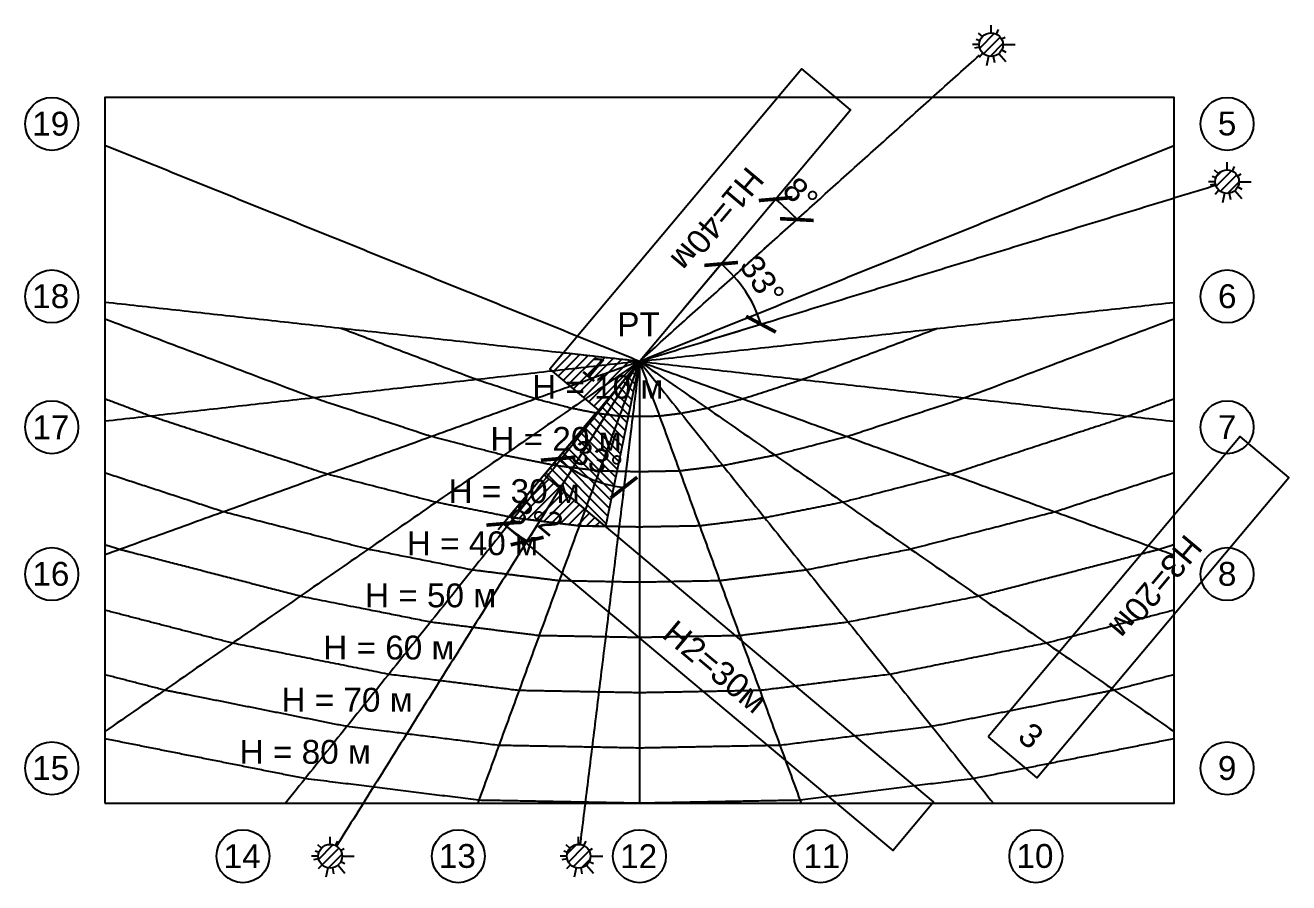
# Model space of a CAD drawing. Header units: metres. Extents: x -136 to 1605, y -2105 to 333.
# Drawn here: x -115.9 to 122.6, y -1348.4 to -1186.6 of the extents above; entities that cross this region are included whole.
import ezdxf

# ---------------------------------------------------------------- set-up
doc = ezdxf.new("R2010")
doc.units = ezdxf.units.M
doc.layers.add('118', color=7, linetype='Continuous', true_color=0x000000)
doc.styles.add('Meters Architectural', font='arial.ttf')
doc.dimstyles.new('Meters Architectural', dxfattribs={"dimscale": 1.5, "dimtxt": 3, "dimasz": 3, "dimexe": 1, "dimexo": 0.5, "dimgap": 1, "dimtad": 1, "dimtoh": 1, "dimdec": 0, "dimzin": 1, "dimdsep": 46, "dimtxsty": 'Meters Architectural', "dimblk": 'ARCHTICK', "dimcen": 3, "dimdle": 1.5, "dimadec": 0, "dimazin": 1, "dimtfac": 1, "dimtdec": 4, "dimtix": 1, "dimtofl": 0, "dimtmove": 1, "dimatfit": 3, "dimldrblk": 'OPEN90', "dimfxl": 1, "dimtolj": 1, "dimtzin": 1, "dimarcsym": 0})
pattern_1 = [(45, (-6e-16, 0), (-0.8838835, 0.8838835), [])]
pattern_2 = [(45, (3e-16, 0), (-0.8838835, 0.8838835), [])]

# ---------------------------------------------------------------- blocks, each defined once
blk = doc.blocks.new('_ArchTick')
at = {"color": 0, "linetype": 'ByBlock', "const_width": 0.15}
blk.add_lwpolyline([(-0.5, -0.5), (0.5, 0.5)], dxfattribs=at)
blk = doc.blocks.new('*D31')
at = {"layer": '118', "color": 0, "lineweight": -2}
for p, q in [((-8.2, -1259.77), (-16.39, -1269.53)), ((-1.55, -1262.65), (-3.11, -1275.31))]:
    blk.add_line(p, q, dxfattribs=at)
blk.add_arc((0, -1250), 24, 230, 263, dxfattribs=at)
at = {"layer": 'Defpoints', "color": 0}
for p in [(0, -1250), (0, -1250), (-7.71, -1259.19), (-1.46, -1261.91), (-11.64, -1270.99)]:
    blk.add_point(p, dxfattribs=at)
at = {"layer": '118', "color": 0, "lineweight": -2, "xscale": 4.5, "yscale": 4.5, "zscale": 4.5}
for p, rotation in [((-15.43, -1268.39), 139.9999999999996), ((-2.92, -1273.82), 352.9999999999692)]:
    blk.add_blockref('_ArchTick', p, dxfattribs=dict(at, rotation=rotation))
at = {"layer": '118', "color": 0, "insert": (-8.06, -1268.53), "char_height": 4.5, "attachment_point": 5, "rotation": 336.5, "style": 'Meters Architectural'}
blk.add_mtext('\\A1;33%%d', dxfattribs=at)
blk = doc.blocks.new('_Open90')
at = {"color": 0, "linetype": 'ByBlock', "lineweight": -2}
for p, q in [((0, 0), (-1, 0)), ((-0.5, 0.5), (0, 0)), ((0, 0), (-0.5, -0.5))]:
    blk.add_line(p, q, dxfattribs=at)
blk = doc.blocks.new('*D32')
at = {"layer": '118', "color": 0, "lineweight": -2}
for p, q in [((8.2, -1240.23), (16.39, -1230.47)), ((12.19, -1246.27), (24.39, -1242.54))]:
    blk.add_line(p, q, dxfattribs=at)
blk.add_arc((0, -1250), 24, 17, 50, dxfattribs=at)
at = {"layer": 'Defpoints', "color": 0}
for p in [(21.19, -1238.73), (7.71, -1240.81), (11.48, -1246.49), (0, -1250), (0, -1250)]:
    blk.add_point(p, dxfattribs=at)
at = {"layer": '118', "color": 0, "lineweight": -2, "xscale": 4.5, "yscale": 4.5, "zscale": 4.5}
for p, rotation in [((15.43, -1231.61), 140.0000000000006), ((22.95, -1242.98), 287.0000000000293)]:
    blk.add_blockref('_ArchTick', p, dxfattribs=dict(at, rotation=rotation))
at = {"layer": '118', "color": 0, "insert": (23.18, -1234.66), "char_height": 4.5, "attachment_point": 5, "rotation": 303.5, "style": 'Meters Architectural'}
blk.add_mtext('\\A1;33%%d', dxfattribs=at)
blk = doc.blocks.new('*D33')
at = {"layer": '118', "color": 0, "lineweight": -2}
for p, q in [((-13.34, -1265.9), (-26.68, -1281.79)), ((-11, -1267.6), (-21.99, -1285.19))]:
    blk.add_line(p, q, dxfattribs=at)
blk.add_arc((0, -1250), 40, 230, 238, dxfattribs=at)
at = {"layer": 'Defpoints', "color": 0}
for p in [(0, -1250), (0, -1250), (-12.86, -1265.32), (-10.6, -1266.96), (-24.26, -1281.8)]:
    blk.add_point(p, dxfattribs=at)
at = {"layer": '118', "color": 0, "lineweight": -2, "xscale": 4.5, "yscale": 4.5, "zscale": 4.5}
for p, rotation in [((-25.71, -1280.64), 140.0000000000003), ((-21.2, -1283.92), 327.9999999999929)]:
    blk.add_blockref('_ArchTick', p, dxfattribs=dict(at, rotation=rotation))
at = {"layer": '118', "color": 0, "insert": (-21.28, -1279.29), "char_height": 4.5, "attachment_point": 5, "rotation": 324, "style": 'Meters Architectural'}
blk.add_mtext('\\A1;8%%d', dxfattribs=at)
blk = doc.blocks.new('*D34')
at = {"layer": '118', "color": 0, "lineweight": -2}
for p, q in [((13.34, -1234.1), (26.68, -1218.21)), ((15.42, -1236.12), (30.84, -1222.23))]:
    blk.add_line(p, q, dxfattribs=at)
blk.add_arc((0, -1250), 40, 42, 50, dxfattribs=at)
at = {"layer": 'Defpoints', "color": 0}
for p in [(28.45, -1221.88), (12.86, -1234.68), (14.86, -1236.62), (0, -1250), (0, -1250)]:
    blk.add_point(p, dxfattribs=at)
at = {"layer": '118', "color": 0, "lineweight": -2, "xscale": 4.5, "yscale": 4.5, "zscale": 4.5}
for p, rotation in [((25.71, -1219.36), 140.0000000000002), ((29.73, -1223.23), 312.0000000000074)]:
    blk.add_blockref('_ArchTick', p, dxfattribs=dict(at, rotation=rotation))
at = {"layer": '118', "color": 0, "insert": (30.42, -1218.49), "char_height": 4.5, "attachment_point": 5, "rotation": 316, "style": 'Meters Architectural'}
blk.add_mtext('\\A1;8%%d', dxfattribs=at)

msp = doc.modelspace()

# ---------------------------------------------------------------- hatches: boundary and pattern name
at = {"layer": '118', "true_color": 0xff6b6b}
h = msp.add_hatch(dxfattribs=at)
h.set_pattern_fill('Hatch1', color=11, scale=10, angle=45, style=0, pattern_type=2)
h.set_pattern_definition([(45, (-5e-15, 0), (-0.8838835, 0.8838835), [])])
h.paths.add_polyline_path([(67.4, -1188.21), (67.36, -1188.19), (67.31, -1188.17), (67.26, -1188.15), (67.22, -1188.13), (67.17, -1188.11), (67.12, -1188.1), (67.07, -1188.08), (67.02, -1188.06), (66.97, -1188.05), (66.92, -1188.04), (66.86, -1188.03), (66.81, -1188.02), (66.76, -1188.01), (66.7, -1188), (66.65, -1187.99), (66.59, -1187.99), (66.54, -1187.98), (66.48, -1187.98), (66.43, -1187.98), (66.37, -1187.98), (66.31, -1187.98), (66.26, -1187.98), (66.2, -1187.99), (66.14, -1187.99), (66.09, -1188), (66.03, -1188.01), (65.97, -1188.02), (65.92, -1188.03), (65.86, -1188.04), (65.8, -1188.06), (65.75, -1188.07), (65.69, -1188.09), (65.64, -1188.11), (65.58, -1188.13), (65.53, -1188.15), (65.48, -1188.18), (65.43, -1188.2), (65.37, -1188.23), (65.32, -1188.25), (65.27, -1188.28), (65.22, -1188.31), (65.18, -1188.34), (65.13, -1188.37), (65.08, -1188.41), (65.04, -1188.44), (64.99, -1188.47), (64.95, -1188.51), (64.91, -1188.55), (64.87, -1188.58), (64.83, -1188.62), (64.79, -1188.66), (64.75, -1188.7), (64.72, -1188.74), (64.68, -1188.78), (64.65, -1188.82), (64.62, -1188.87), (64.58, -1188.91), (64.55, -1188.95), (64.53, -1188.99), (64.5, -1189.04), (64.47, -1189.08), (64.45, -1189.13), (64.42, -1189.17), (64.4, -1189.21), (64.38, -1189.26), (64.36, -1189.3), (64.34, -1189.35), (64.32, -1189.4), (64.3, -1189.45), (64.28, -1189.49), (64.27, -1189.54), (64.25, -1189.59), (64.24, -1189.64), (64.22, -1189.7), (64.21, -1189.75), (64.2, -1189.8), (64.19, -1189.86), (64.18, -1189.91), (64.18, -1189.96), (64.17, -1190.02), (64.17, -1190.08), (64.17, -1190.13), (64.16, -1190.19), (64.16, -1190.24), (64.17, -1190.3), (64.17, -1190.36), (64.17, -1190.41), (64.18, -1190.47), (64.19, -1190.53), (64.19, -1190.58), (64.21, -1190.64), (64.22, -1190.7), (64.23, -1190.75), (64.24, -1190.81), (64.26, -1190.87), (64.28, -1190.92), (64.3, -1190.98), (64.32, -1191.03), (64.34, -1191.08), (64.36, -1191.14), (64.39, -1191.19), (64.41, -1191.24), (64.44, -1191.29), (64.47, -1191.34), (64.5, -1191.39), (64.53, -1191.44), (64.56, -1191.48), (64.59, -1191.53), (64.63, -1191.58), (64.66, -1191.62), (64.7, -1191.66), (64.73, -1191.7), (64.77, -1191.75), (64.81, -1191.79), (64.85, -1191.82), (64.89, -1191.86), (64.93, -1191.9), (64.97, -1191.93), (65.01, -1191.97), (65.05, -1192), (65.1, -1192.03), (65.14, -1192.06), (65.18, -1192.09), (65.22, -1192.12), (65.27, -1192.14), (65.31, -1192.17), (65.36, -1192.19), (65.4, -1192.21), (65.44, -1192.23), (65.49, -1192.26), (65.54, -1192.28), (65.58, -1192.3), (65.63, -1192.31), (65.68, -1192.33), (65.73, -1192.35), (65.78, -1192.36), (65.83, -1192.38), (65.88, -1192.39), (65.94, -1192.4), (65.99, -1192.41), (66.04, -1192.42), (66.1, -1192.43), (66.15, -1192.44), (66.21, -1192.44), (66.26, -1192.45), (66.32, -1192.45), (66.37, -1192.45), (66.43, -1192.45), (66.49, -1192.45), (66.54, -1192.44), (66.6, -1192.44), (66.66, -1192.43), (66.71, -1192.43), (66.77, -1192.42), (66.83, -1192.41), (66.88, -1192.4), (66.94, -1192.38), (67, -1192.37), (67.05, -1192.35), (67.11, -1192.33), (67.16, -1192.32), (67.22, -1192.3), (67.27, -1192.27), (67.32, -1192.25), (67.37, -1192.23), (67.43, -1192.2), (67.48, -1192.17), (67.53, -1192.14), (67.58, -1192.12), (67.62, -1192.08), (67.67, -1192.05), (67.72, -1192.02), (67.76, -1191.99), (67.81, -1191.95), (67.85, -1191.92), (67.89, -1191.88), (67.93, -1191.84), (67.97, -1191.8), (68.01, -1191.76), (68.05, -1191.72), (68.08, -1191.68), (68.12, -1191.64), (68.15, -1191.6), (68.18, -1191.56), (68.22, -1191.52), (68.25, -1191.48), (68.27, -1191.43), (68.3, -1191.39), (68.33, -1191.35), (68.35, -1191.3), (68.38, -1191.26), (68.4, -1191.21), (68.42, -1191.17), (68.44, -1191.12), (68.46, -1191.08), (68.48, -1191.03), (68.5, -1190.98), (68.52, -1190.93), (68.53, -1190.88), (68.55, -1190.83), (68.56, -1190.78), (68.58, -1190.73), (68.59, -1190.68), (68.6, -1190.62), (68.61, -1190.57), (68.62, -1190.52), (68.62, -1190.46), (68.63, -1190.41), (68.63, -1190.35), (68.63, -1190.3), (68.64, -1190.24), (68.64, -1190.18), (68.63, -1190.13), (68.63, -1190.07), (68.63, -1190.01), (68.62, -1189.96), (68.61, -1189.9), (68.6, -1189.84), (68.59, -1189.79), (68.58, -1189.73), (68.57, -1189.67), (68.55, -1189.62), (68.54, -1189.56), (68.52, -1189.51), (68.5, -1189.45), (68.48, -1189.4), (68.46, -1189.34), (68.44, -1189.29), (68.41, -1189.24), (68.39, -1189.19), (68.36, -1189.14), (68.33, -1189.09), (68.3, -1189.04), (68.27, -1188.99), (68.24, -1188.94), (68.21, -1188.9), (68.17, -1188.85), (68.14, -1188.81), (68.1, -1188.76), (68.07, -1188.72), (68.03, -1188.68), (67.99, -1188.64), (67.95, -1188.6), (67.91, -1188.57), (67.87, -1188.53), (67.83, -1188.49), (67.79, -1188.46), (67.75, -1188.43), (67.7, -1188.4), (67.66, -1188.37), (67.62, -1188.34), (67.58, -1188.31), (67.53, -1188.28), (67.49, -1188.26), (67.44, -1188.24)], flags=0)
h = msp.add_hatch(dxfattribs=at)
h.set_pattern_fill('Hatch1', color=11, scale=10, angle=45, style=0, pattern_type=2)
h.set_pattern_definition([(45, (6e-15, 0), (-0.8838835, 0.8838835), [])])
h.paths.add_polyline_path([(111.95, -1214.08), (111.9, -1214.06), (111.86, -1214.04), (111.81, -1214.02), (111.76, -1214), (111.71, -1213.98), (111.67, -1213.96), (111.62, -1213.95), (111.57, -1213.93), (111.51, -1213.92), (111.46, -1213.9), (111.41, -1213.89), (111.36, -1213.88), (111.3, -1213.87), (111.25, -1213.87), (111.19, -1213.86), (111.14, -1213.85), (111.08, -1213.85), (111.03, -1213.85), (110.97, -1213.84), (110.92, -1213.84), (110.86, -1213.85), (110.8, -1213.85), (110.75, -1213.85), (110.69, -1213.86), (110.63, -1213.87), (110.57, -1213.88), (110.52, -1213.89), (110.46, -1213.9), (110.41, -1213.91), (110.35, -1213.93), (110.29, -1213.94), (110.24, -1213.96), (110.18, -1213.98), (110.13, -1214), (110.08, -1214.02), (110.02, -1214.04), (109.97, -1214.07), (109.92, -1214.09), (109.87, -1214.12), (109.82, -1214.15), (109.77, -1214.18), (109.72, -1214.21), (109.67, -1214.24), (109.63, -1214.27), (109.58, -1214.31), (109.54, -1214.34), (109.5, -1214.38), (109.45, -1214.41), (109.41, -1214.45), (109.37, -1214.49), (109.34, -1214.53), (109.3, -1214.57), (109.26, -1214.61), (109.23, -1214.65), (109.19, -1214.69), (109.16, -1214.73), (109.13, -1214.78), (109.1, -1214.82), (109.07, -1214.86), (109.04, -1214.9), (109.02, -1214.95), (108.99, -1214.99), (108.97, -1215.04), (108.95, -1215.08), (108.92, -1215.13), (108.9, -1215.17), (108.88, -1215.22), (108.86, -1215.26), (108.85, -1215.31), (108.83, -1215.36), (108.81, -1215.41), (108.8, -1215.46), (108.78, -1215.51), (108.77, -1215.56), (108.76, -1215.62), (108.75, -1215.67), (108.74, -1215.72), (108.73, -1215.78), (108.72, -1215.83), (108.72, -1215.89), (108.71, -1215.94), (108.71, -1216), (108.71, -1216.05), (108.71, -1216.11), (108.71, -1216.17), (108.71, -1216.22), (108.72, -1216.28), (108.72, -1216.34), (108.73, -1216.39), (108.74, -1216.45), (108.75, -1216.51), (108.76, -1216.56), (108.78, -1216.62), (108.79, -1216.68), (108.81, -1216.73), (108.82, -1216.79), (108.84, -1216.84), (108.86, -1216.9), (108.89, -1216.95), (108.91, -1217), (108.93, -1217.06), (108.96, -1217.11), (108.99, -1217.16), (109.01, -1217.21), (109.04, -1217.26), (109.07, -1217.3), (109.11, -1217.35), (109.14, -1217.4), (109.17, -1217.44), (109.21, -1217.49), (109.24, -1217.53), (109.28, -1217.57), (109.32, -1217.61), (109.36, -1217.65), (109.39, -1217.69), (109.43, -1217.73), (109.47, -1217.76), (109.52, -1217.8), (109.56, -1217.83), (109.6, -1217.87), (109.64, -1217.9), (109.68, -1217.93), (109.73, -1217.95), (109.77, -1217.98), (109.81, -1218.01), (109.86, -1218.03), (109.9, -1218.06), (109.95, -1218.08), (109.99, -1218.1), (110.04, -1218.12), (110.08, -1218.14), (110.13, -1218.16), (110.18, -1218.18), (110.23, -1218.2), (110.28, -1218.21), (110.33, -1218.23), (110.38, -1218.24), (110.43, -1218.26), (110.48, -1218.27), (110.53, -1218.28), (110.59, -1218.29), (110.64, -1218.3), (110.7, -1218.3), (110.75, -1218.31), (110.81, -1218.31), (110.86, -1218.31), (110.92, -1218.32), (110.98, -1218.32), (111.03, -1218.31), (111.09, -1218.31), (111.15, -1218.31), (111.2, -1218.3), (111.26, -1218.29), (111.32, -1218.29), (111.37, -1218.28), (111.43, -1218.26), (111.49, -1218.25), (111.54, -1218.24), (111.6, -1218.22), (111.65, -1218.2), (111.71, -1218.18), (111.76, -1218.16), (111.82, -1218.14), (111.87, -1218.12), (111.92, -1218.09), (111.97, -1218.07), (112.02, -1218.04), (112.07, -1218.01), (112.12, -1217.98), (112.17, -1217.95), (112.22, -1217.92), (112.26, -1217.89), (112.31, -1217.85), (112.35, -1217.82), (112.4, -1217.78), (112.44, -1217.75), (112.48, -1217.71), (112.52, -1217.67), (112.56, -1217.63), (112.59, -1217.59), (112.63, -1217.55), (112.66, -1217.51), (112.7, -1217.47), (112.73, -1217.43), (112.76, -1217.39), (112.79, -1217.34), (112.82, -1217.3), (112.85, -1217.26), (112.87, -1217.21), (112.9, -1217.17), (112.92, -1217.12), (112.95, -1217.08), (112.97, -1217.04), (112.99, -1216.99), (113.01, -1216.94), (113.03, -1216.9), (113.05, -1216.85), (113.06, -1216.8), (113.08, -1216.75), (113.09, -1216.7), (113.11, -1216.65), (113.12, -1216.6), (113.13, -1216.54), (113.14, -1216.49), (113.15, -1216.44), (113.16, -1216.38), (113.17, -1216.33), (113.17, -1216.27), (113.18, -1216.22), (113.18, -1216.16), (113.18, -1216.11), (113.18, -1216.05), (113.18, -1215.99), (113.18, -1215.94), (113.17, -1215.88), (113.17, -1215.82), (113.16, -1215.77), (113.15, -1215.71), (113.14, -1215.65), (113.13, -1215.6), (113.12, -1215.54), (113.1, -1215.48), (113.08, -1215.43), (113.07, -1215.37), (113.05, -1215.32), (113.03, -1215.26), (113.01, -1215.21), (112.98, -1215.16), (112.96, -1215.11), (112.93, -1215.05), (112.91, -1215), (112.88, -1214.95), (112.85, -1214.9), (112.82, -1214.86), (112.79, -1214.81), (112.75, -1214.76), (112.72, -1214.72), (112.68, -1214.67), (112.65, -1214.63), (112.61, -1214.59), (112.57, -1214.55), (112.54, -1214.51), (112.5, -1214.47), (112.46, -1214.43), (112.42, -1214.4), (112.38, -1214.36), (112.34, -1214.33), (112.29, -1214.3), (112.25, -1214.26), (112.21, -1214.23), (112.17, -1214.21), (112.12, -1214.18), (112.08, -1214.15), (112.03, -1214.13), (111.99, -1214.1)], flags=0)
at = {"layer": '118', "true_color": 0xd671f5}
h = msp.add_hatch(dxfattribs=at)
h.set_pattern_fill('Hatch1', color=201, scale=10, angle=45, style=0, pattern_type=2)
h.set_pattern_definition(pattern_2)
h.paths.add_polyline_path([(0, -1250), (-14.34, -1248.42), (-16.91, -1251.48), (-7.71, -1259.19)], flags=0)
at = {"layer": '118', "true_color": 0xff6b6b, "extrusion": (0, 0, -1)}
h = msp.add_hatch(dxfattribs=at)
h.set_pattern_fill('Hatch1', color=11, scale=10, angle=45, style=0, pattern_type=2)
h.set_pattern_definition([(45, (-3e-30, 5e-13), (-0.8838835, 0.8838835), [])])
h.paths.add_polyline_path([(0, -1250), (6.42, -1281.16), (18, -1271.45)], flags=0)
at = {"layer": '118', "true_color": 0xd671f5}
h = msp.add_hatch(dxfattribs=at)
h.set_pattern_fill('Hatch1', color=201, scale=10, angle=45, style=0, pattern_type=2)
h.set_pattern_definition(pattern_2)
h.paths.add_polyline_path([(-24.63, -1279.35), (-23.67, -1279.54), (-11.37, -1281.07), (-6.42, -1281.16), (-18, -1271.45)], flags=0)
at = {"layer": '118', "true_color": 0xff6b6b}
h = msp.add_hatch(dxfattribs=at)
h.set_pattern_fill('Hatch1', color=11, scale=10, angle=45, style=0, pattern_type=2)
h.set_pattern_definition(pattern_1)
h.paths.add_polyline_path([(-57.38, -1341.42), (-57.42, -1341.4), (-57.47, -1341.38), (-57.51, -1341.36), (-57.56, -1341.34), (-57.61, -1341.32), (-57.66, -1341.31), (-57.71, -1341.29), (-57.76, -1341.27), (-57.81, -1341.26), (-57.86, -1341.25), (-57.91, -1341.24), (-57.97, -1341.23), (-58.02, -1341.22), (-58.07, -1341.21), (-58.13, -1341.2), (-58.18, -1341.2), (-58.24, -1341.19), (-58.3, -1341.19), (-58.35, -1341.19), (-58.41, -1341.19), (-58.46, -1341.19), (-58.52, -1341.19), (-58.58, -1341.2), (-58.63, -1341.2), (-58.69, -1341.21), (-58.75, -1341.22), (-58.81, -1341.23), (-58.86, -1341.24), (-58.92, -1341.25), (-58.97, -1341.27), (-59.03, -1341.28), (-59.08, -1341.3), (-59.14, -1341.32), (-59.19, -1341.34), (-59.25, -1341.36), (-59.3, -1341.39), (-59.35, -1341.41), (-59.4, -1341.44), (-59.45, -1341.46), (-59.5, -1341.49), (-59.55, -1341.52), (-59.6, -1341.55), (-59.65, -1341.58), (-59.69, -1341.62), (-59.74, -1341.65), (-59.78, -1341.68), (-59.83, -1341.72), (-59.87, -1341.76), (-59.91, -1341.79), (-59.95, -1341.83), (-59.99, -1341.87), (-60.02, -1341.91), (-60.06, -1341.95), (-60.1, -1341.99), (-60.13, -1342.03), (-60.16, -1342.08), (-60.19, -1342.12), (-60.22, -1342.16), (-60.25, -1342.2), (-60.28, -1342.25), (-60.31, -1342.29), (-60.33, -1342.34), (-60.35, -1342.38), (-60.38, -1342.42), (-60.4, -1342.47), (-60.42, -1342.51), (-60.44, -1342.56), (-60.46, -1342.61), (-60.48, -1342.66), (-60.49, -1342.7), (-60.51, -1342.75), (-60.53, -1342.8), (-60.54, -1342.85), (-60.55, -1342.91), (-60.56, -1342.96), (-60.58, -1343.01), (-60.58, -1343.07), (-60.59, -1343.12), (-60.6, -1343.17), (-60.6, -1343.23), (-60.61, -1343.29), (-60.61, -1343.34), (-60.61, -1343.4), (-60.61, -1343.45), (-60.61, -1343.51), (-60.61, -1343.57), (-60.6, -1343.62), (-60.6, -1343.68), (-60.59, -1343.74), (-60.58, -1343.79), (-60.57, -1343.85), (-60.56, -1343.91), (-60.55, -1343.96), (-60.53, -1344.02), (-60.52, -1344.08), (-60.5, -1344.13), (-60.48, -1344.19), (-60.46, -1344.24), (-60.44, -1344.29), (-60.41, -1344.35), (-60.39, -1344.4), (-60.36, -1344.45), (-60.34, -1344.5), (-60.31, -1344.55), (-60.28, -1344.6), (-60.25, -1344.65), (-60.22, -1344.69), (-60.18, -1344.74), (-60.15, -1344.79), (-60.12, -1344.83), (-60.08, -1344.87), (-60.04, -1344.91), (-60.01, -1344.96), (-59.97, -1345), (-59.93, -1345.03), (-59.89, -1345.07), (-59.85, -1345.11), (-59.81, -1345.14), (-59.77, -1345.18), (-59.72, -1345.21), (-59.68, -1345.24), (-59.64, -1345.27), (-59.6, -1345.3), (-59.55, -1345.33), (-59.51, -1345.35), (-59.47, -1345.38), (-59.42, -1345.4), (-59.38, -1345.42), (-59.33, -1345.44), (-59.29, -1345.47), (-59.24, -1345.49), (-59.19, -1345.5), (-59.15, -1345.52), (-59.1, -1345.54), (-59.05, -1345.56), (-59, -1345.57), (-58.95, -1345.59), (-58.89, -1345.6), (-58.84, -1345.61), (-58.79, -1345.62), (-58.73, -1345.63), (-58.68, -1345.64), (-58.63, -1345.65), (-58.57, -1345.65), (-58.52, -1345.66), (-58.46, -1345.66), (-58.4, -1345.66), (-58.35, -1345.66), (-58.29, -1345.66), (-58.23, -1345.65), (-58.18, -1345.65), (-58.12, -1345.64), (-58.06, -1345.64), (-58.01, -1345.63), (-57.95, -1345.62), (-57.89, -1345.61), (-57.84, -1345.59), (-57.78, -1345.58), (-57.73, -1345.56), (-57.67, -1345.54), (-57.62, -1345.53), (-57.56, -1345.51), (-57.51, -1345.48), (-57.45, -1345.46), (-57.4, -1345.44), (-57.35, -1345.41), (-57.3, -1345.38), (-57.25, -1345.35), (-57.2, -1345.33), (-57.15, -1345.29), (-57.11, -1345.26), (-57.06, -1345.23), (-57.01, -1345.2), (-56.97, -1345.16), (-56.93, -1345.13), (-56.89, -1345.09), (-56.85, -1345.05), (-56.81, -1345.01), (-56.77, -1344.97), (-56.73, -1344.93), (-56.69, -1344.89), (-56.66, -1344.85), (-56.63, -1344.81), (-56.59, -1344.77), (-56.56, -1344.73), (-56.53, -1344.69), (-56.5, -1344.64), (-56.48, -1344.6), (-56.45, -1344.56), (-56.42, -1344.51), (-56.4, -1344.47), (-56.38, -1344.42), (-56.36, -1344.38), (-56.33, -1344.33), (-56.31, -1344.29), (-56.3, -1344.24), (-56.28, -1344.19), (-56.26, -1344.14), (-56.24, -1344.09), (-56.23, -1344.04), (-56.21, -1343.99), (-56.2, -1343.94), (-56.19, -1343.89), (-56.18, -1343.83), (-56.17, -1343.78), (-56.16, -1343.73), (-56.16, -1343.67), (-56.15, -1343.62), (-56.15, -1343.56), (-56.14, -1343.51), (-56.14, -1343.45), (-56.14, -1343.39), (-56.14, -1343.34), (-56.15, -1343.28), (-56.15, -1343.22), (-56.16, -1343.17), (-56.16, -1343.11), (-56.17, -1343.05), (-56.18, -1343), (-56.19, -1342.94), (-56.21, -1342.88), (-56.22, -1342.83), (-56.24, -1342.77), (-56.26, -1342.72), (-56.28, -1342.66), (-56.3, -1342.61), (-56.32, -1342.55), (-56.34, -1342.5), (-56.36, -1342.45), (-56.39, -1342.4), (-56.42, -1342.35), (-56.45, -1342.3), (-56.48, -1342.25), (-56.51, -1342.2), (-56.54, -1342.15), (-56.57, -1342.11), (-56.6, -1342.06), (-56.64, -1342.02), (-56.67, -1341.97), (-56.71, -1341.93), (-56.75, -1341.89), (-56.79, -1341.85), (-56.83, -1341.81), (-56.87, -1341.78), (-56.91, -1341.74), (-56.95, -1341.7), (-56.99, -1341.67), (-57.03, -1341.64), (-57.07, -1341.61), (-57.12, -1341.58), (-57.16, -1341.55), (-57.2, -1341.52), (-57.25, -1341.49), (-57.29, -1341.47), (-57.33, -1341.45)], flags=0)
h = msp.add_hatch(dxfattribs=at)
h.set_pattern_fill('Hatch1', color=11, scale=10, angle=45, style=0, pattern_type=2)
h.set_pattern_definition(pattern_1)
h.paths.add_polyline_path([(-10.47, -1341.42), (-10.52, -1341.4), (-10.56, -1341.38), (-10.61, -1341.36), (-10.65, -1341.34), (-10.7, -1341.32), (-10.75, -1341.31), (-10.8, -1341.29), (-10.85, -1341.27), (-10.9, -1341.26), (-10.95, -1341.25), (-11.01, -1341.24), (-11.06, -1341.23), (-11.11, -1341.22), (-11.17, -1341.21), (-11.22, -1341.2), (-11.28, -1341.2), (-11.33, -1341.19), (-11.39, -1341.19), (-11.44, -1341.19), (-11.5, -1341.19), (-11.56, -1341.19), (-11.61, -1341.19), (-11.67, -1341.2), (-11.73, -1341.2), (-11.79, -1341.21), (-11.84, -1341.22), (-11.9, -1341.23), (-11.96, -1341.24), (-12.01, -1341.25), (-12.07, -1341.27), (-12.12, -1341.28), (-12.18, -1341.3), (-12.23, -1341.32), (-12.29, -1341.34), (-12.34, -1341.36), (-12.39, -1341.39), (-12.45, -1341.41), (-12.5, -1341.44), (-12.55, -1341.46), (-12.6, -1341.49), (-12.65, -1341.52), (-12.69, -1341.55), (-12.74, -1341.58), (-12.79, -1341.62), (-12.83, -1341.65), (-12.88, -1341.68), (-12.92, -1341.72), (-12.96, -1341.76), (-13, -1341.79), (-13.04, -1341.83), (-13.08, -1341.87), (-13.12, -1341.91), (-13.15, -1341.95), (-13.19, -1341.99), (-13.22, -1342.03), (-13.26, -1342.08), (-13.29, -1342.12), (-13.32, -1342.16), (-13.35, -1342.2), (-13.37, -1342.25), (-13.4, -1342.29), (-13.42, -1342.34), (-13.45, -1342.38), (-13.47, -1342.42), (-13.49, -1342.47), (-13.51, -1342.51), (-13.53, -1342.56), (-13.55, -1342.61), (-13.57, -1342.66), (-13.59, -1342.7), (-13.6, -1342.75), (-13.62, -1342.8), (-13.63, -1342.85), (-13.65, -1342.91), (-13.66, -1342.96), (-13.67, -1343.01), (-13.68, -1343.07), (-13.69, -1343.12), (-13.69, -1343.17), (-13.7, -1343.23), (-13.7, -1343.29), (-13.71, -1343.34), (-13.71, -1343.4), (-13.71, -1343.45), (-13.71, -1343.51), (-13.7, -1343.57), (-13.7, -1343.62), (-13.69, -1343.68), (-13.68, -1343.74), (-13.68, -1343.79), (-13.67, -1343.85), (-13.65, -1343.91), (-13.64, -1343.96), (-13.63, -1344.02), (-13.61, -1344.08), (-13.59, -1344.13), (-13.57, -1344.19), (-13.55, -1344.24), (-13.53, -1344.29), (-13.51, -1344.35), (-13.48, -1344.4), (-13.46, -1344.45), (-13.43, -1344.5), (-13.4, -1344.55), (-13.37, -1344.6), (-13.34, -1344.65), (-13.31, -1344.69), (-13.28, -1344.74), (-13.24, -1344.79), (-13.21, -1344.83), (-13.17, -1344.87), (-13.14, -1344.91), (-13.1, -1344.96), (-13.06, -1345), (-13.02, -1345.03), (-12.98, -1345.07), (-12.94, -1345.11), (-12.9, -1345.14), (-12.86, -1345.18), (-12.82, -1345.21), (-12.78, -1345.24), (-12.73, -1345.27), (-12.69, -1345.3), (-12.65, -1345.33), (-12.6, -1345.35), (-12.56, -1345.38), (-12.52, -1345.4), (-12.47, -1345.42), (-12.43, -1345.44), (-12.38, -1345.47), (-12.33, -1345.49), (-12.29, -1345.5), (-12.24, -1345.52), (-12.19, -1345.54), (-12.14, -1345.56), (-12.09, -1345.57), (-12.04, -1345.59), (-11.99, -1345.6), (-11.94, -1345.61), (-11.88, -1345.62), (-11.83, -1345.63), (-11.77, -1345.64), (-11.72, -1345.65), (-11.66, -1345.65), (-11.61, -1345.66), (-11.55, -1345.66), (-11.5, -1345.66), (-11.44, -1345.66), (-11.38, -1345.66), (-11.33, -1345.65), (-11.27, -1345.65), (-11.21, -1345.64), (-11.16, -1345.64), (-11.1, -1345.63), (-11.04, -1345.62), (-10.99, -1345.61), (-10.93, -1345.59), (-10.87, -1345.58), (-10.82, -1345.56), (-10.76, -1345.54), (-10.71, -1345.53), (-10.66, -1345.51), (-10.6, -1345.48), (-10.55, -1345.46), (-10.5, -1345.44), (-10.44, -1345.41), (-10.39, -1345.38), (-10.34, -1345.35), (-10.3, -1345.33), (-10.25, -1345.29), (-10.2, -1345.26), (-10.15, -1345.23), (-10.11, -1345.2), (-10.06, -1345.16), (-10.02, -1345.13), (-9.98, -1345.09), (-9.94, -1345.05), (-9.9, -1345.01), (-9.86, -1344.97), (-9.82, -1344.93), (-9.79, -1344.89), (-9.75, -1344.85), (-9.72, -1344.81), (-9.69, -1344.77), (-9.66, -1344.73), (-9.63, -1344.69), (-9.6, -1344.64), (-9.57, -1344.6), (-9.54, -1344.56), (-9.52, -1344.51), (-9.49, -1344.47), (-9.47, -1344.42), (-9.45, -1344.38), (-9.43, -1344.33), (-9.41, -1344.29), (-9.39, -1344.24), (-9.37, -1344.19), (-9.35, -1344.14), (-9.34, -1344.09), (-9.32, -1344.04), (-9.31, -1343.99), (-9.3, -1343.94), (-9.28, -1343.89), (-9.27, -1343.83), (-9.26, -1343.78), (-9.26, -1343.73), (-9.25, -1343.67), (-9.24, -1343.62), (-9.24, -1343.56), (-9.24, -1343.51), (-9.24, -1343.45), (-9.24, -1343.39), (-9.24, -1343.34), (-9.24, -1343.28), (-9.24, -1343.22), (-9.25, -1343.17), (-9.26, -1343.11), (-9.27, -1343.05), (-9.28, -1343), (-9.29, -1342.94), (-9.3, -1342.88), (-9.32, -1342.83), (-9.33, -1342.77), (-9.35, -1342.72), (-9.37, -1342.66), (-9.39, -1342.61), (-9.41, -1342.55), (-9.43, -1342.5), (-9.46, -1342.45), (-9.48, -1342.4), (-9.51, -1342.35), (-9.54, -1342.3), (-9.57, -1342.25), (-9.6, -1342.2), (-9.63, -1342.15), (-9.66, -1342.11), (-9.7, -1342.06), (-9.73, -1342.02), (-9.77, -1341.97), (-9.8, -1341.93), (-9.84, -1341.89), (-9.88, -1341.85), (-9.92, -1341.81), (-9.96, -1341.78), (-10, -1341.74), (-10.04, -1341.7), (-10.08, -1341.67), (-10.12, -1341.64), (-10.17, -1341.61), (-10.21, -1341.58), (-10.25, -1341.55), (-10.3, -1341.52), (-10.34, -1341.49), (-10.38, -1341.47), (-10.43, -1341.45)], flags=0)

# ---------------------------------------------------------------- linework, layer by layer
at = {"layer": '118'}
for p, q in [((-18, -1271.45), (0, -1250)), ((0, -1250), (-6.42, -1281.16)), ((-6.42, -1281.16), (-18, -1271.45))]:
    msp.add_line(p, q, dxfattribs=at)
for points in [[(66.4, -1187.98), (66.4, -1186.55)], [(67.4, -1188.21), (67.82, -1187.37)], [(64.16, -1190.21), (62.89, -1190.21)], [(64.28, -1189.49), (63.59, -1189.26)], [(64.75, -1188.7), (64.03, -1188.05)], [(68.36, -1189.14), (69.04, -1188.77)], [(68.64, -1190.21), (70.94, -1190.21)], [(64.21, -1190.68), (63.23, -1190.89)], [(64.86, -1191.83), (64.12, -1192.61)], [(65.93, -1192.4), (65.55, -1194.19)], [(66.81, -1192.41), (67.03, -1193.56)], [(67.88, -1191.89), (69.19, -1193.38)], [(68.4, -1191.21), (69.18, -1191.6)], [(109.3, -1214.57), (108.58, -1213.91)], [(110.95, -1213.84), (110.95, -1212.42)], [(111.95, -1214.08), (112.37, -1213.23)], [(108.71, -1216.08), (107.44, -1216.08)], [(108.83, -1215.36), (108.13, -1215.13)], [(112.91, -1215.01), (113.58, -1214.63)], [(113.18, -1216.08), (115.49, -1216.08)], [(108.76, -1216.54), (107.78, -1216.75)], [(109.4, -1217.7), (108.67, -1218.48)], [(110.48, -1218.27), (110.1, -1220.06)], [(111.36, -1218.28), (111.57, -1219.43)], [(112.42, -1217.76), (113.73, -1219.25)], [(112.95, -1217.08), (113.73, -1217.47)], [(-58.38, -1341.19), (-58.38, -1339.76)], [(-11.47, -1341.19), (-11.47, -1339.76)], [(-60.49, -1342.7), (-61.19, -1342.47)], [(-60.03, -1341.91), (-60.74, -1341.26)], [(-57.38, -1341.42), (-56.95, -1340.58)], [(-56.42, -1342.35), (-55.74, -1341.98)], [(-13.59, -1342.7), (-14.28, -1342.47)], [(-13.12, -1341.91), (-13.84, -1341.26)], [(-10.47, -1341.42), (-10.05, -1340.58)], [(-9.51, -1342.35), (-8.83, -1341.98)], [(-60.61, -1343.42), (-61.88, -1343.42)], [(-60.56, -1343.89), (-61.55, -1344.1)], [(-59.92, -1345.04), (-60.66, -1345.82)], [(-56.9, -1345.1), (-55.59, -1346.59)], [(-56.38, -1344.42), (-55.59, -1344.81)], [(-56.14, -1343.42), (-53.84, -1343.42)], [(-13.71, -1343.42), (-14.98, -1343.42)], [(-13.66, -1343.89), (-14.64, -1344.1)], [(-13.01, -1345.04), (-13.75, -1345.82)], [(-9.99, -1345.1), (-8.68, -1346.59)], [(-9.47, -1344.42), (-8.69, -1344.81)], [(-9.23, -1343.42), (-6.93, -1343.42)], [(-58.84, -1345.61), (-59.23, -1347.4)], [(-57.97, -1345.62), (-57.75, -1346.77)], [(-11.94, -1345.61), (-12.32, -1347.4)], [(-11.06, -1345.62), (-10.84, -1346.77)]]:
    msp.add_lwpolyline(points, dxfattribs=at)
for points in [[(-16.91, -1251.48), (-7.71, -1259.19), (39.85, -1202.51), (30.66, -1194.79)], [(-100.95, -1333.42), (100.95, -1333.42), (100.95, -1200.21), (-100.95, -1200.21)], [(0, -1250), (-14.34, -1248.42), (-16.91, -1251.48), (-7.71, -1259.19)], [(65.83, -1320.9), (75.02, -1328.61), (122.59, -1271.93), (113.39, -1264.21)], [(-25.71, -1280.64), (47.83, -1342.35), (55.54, -1333.16), (-18, -1271.45)], [(-24.63, -1279.35), (-23.67, -1279.54), (-11.37, -1281.07), (-6.42, -1281.16), (-18, -1271.45)]]:
    msp.add_lwpolyline(points, close=True, dxfattribs=at)
for centre, radius in [((66.4, -1190.21), 2.24), ((66.4, -1190.21), 2.24), ((-110.95, -1205.17), 5), ((110.95, -1205.17), 5), ((110.95, -1216.08), 2.24), ((110.95, -1216.08), 2.24), ((-110.95, -1237.75), 5), ((110.95, -1237.75), 5), ((-110.95, -1262.44), 5), ((110.95, -1262.44), 5), ((-110.95, -1290.16), 5), ((110.95, -1290.16), 5), ((-110.95, -1326.82), 5), ((110.95, -1326.82), 5), ((-74.85, -1343.42), 5), ((-34.19, -1343.42), 5), ((0, -1343.42), 5), ((34.19, -1343.42), 5), ((74.85, -1343.42), 5), ((-58.38, -1343.42), 2.24), ((-58.38, -1343.42), 2.24), ((-11.47, -1343.42), 2.24), ((-11.47, -1343.42), 2.24)]:
    msp.add_circle(centre, radius, dxfattribs=at)
for points in [[(0, -1250), (32.09, -1221.11), (64.18, -1192.21)], [(0, -1250), (-50.47, -1229.61), (-100.95, -1209.22)], [(0, -1250), (50.47, -1229.61), (100.95, -1209.22)], [(0, -1250), (54.47, -1233.35), (108.95, -1216.69)], [(0, -1250), (-50.47, -1244.43), (-100.95, -1238.86)], [(0, -1250), (50.47, -1244.43), (100.95, -1238.86)], [(0, -1250), (-50.47, -1255.66), (-100.95, -1261.32)], [(0, -1250), (-50.47, -1268.27), (-100.95, -1286.54)], [(0, -1250), (-50.47, -1284.95), (-100.95, -1319.9)], [(0, -1250), (-33.42, -1291.71), (-66.83, -1333.42)], [(0, -1250), (-28.56, -1295.71), (-57.13, -1341.42)], [(0, -1250), (-15.26, -1291.71), (-30.53, -1333.42)], [(0, -1250), (-5.61, -1295.71), (-11.23, -1341.42)], [(0, -1250), (0, -1291.71), (0, -1333.42)], [(0, -1250), (15.26, -1291.71), (30.53, -1333.42)], [(0, -1250), (33.42, -1291.71), (66.83, -1333.42)], [(0, -1250), (50.47, -1284.95), (100.95, -1319.9)], [(0, -1250), (50.47, -1268.27), (100.95, -1286.54)], [(0, -1250), (50.47, -1255.66), (100.95, -1261.32)]]:
    msp.add_open_spline(points, degree=2, dxfattribs=at)
for points, knots in [([(100.95, -1242.01), (81.24, -1249.46), (61.54, -1256.9), (50.39, -1260.56), (39.25, -1264.21), (32.43, -1265.97), (25.61, -1267.73), (20.69, -1268.71), (15.78, -1269.69), (11.68, -1270.2), (7.58, -1270.71), (3.79, -1270.78), (0, -1270.86), (-3.79, -1270.78), (-7.58, -1270.71), (-11.68, -1270.2), (-15.78, -1269.69), (-20.69, -1268.71), (-25.61, -1267.73), (-32.43, -1265.97), (-39.25, -1264.21), (-50.39, -1260.56), (-61.54, -1256.9), (-81.24, -1249.46), (-100.95, -1242.01)], [0.23034, 0.23034, 0.23034, 1, 1, 2, 2, 3, 3, 4, 4, 5, 5, 6, 6, 7, 7, 8, 8, 9, 9, 10, 10, 11, 11, 11.76966, 11.76966, 11.76966]), ([(56.37, -1243.78), (43.57, -1248.61), (30.77, -1253.45), (25.2, -1255.28), (19.63, -1257.1), (16.22, -1257.99), (12.81, -1258.87), (10.35, -1259.36), (7.89, -1259.85), (5.84, -1260.1), (3.79, -1260.36), (1.9, -1260.39), (0, -1260.43), (-1.9, -1260.39), (-3.79, -1260.36), (-5.84, -1260.1), (-7.89, -1259.85), (-10.35, -1259.36), (-12.81, -1258.87), (-16.22, -1257.99), (-19.63, -1257.1), (-25.2, -1255.28), (-30.77, -1253.45), (-43.57, -1248.61), (-56.37, -1243.78)], [0, 0, 0, 1, 1, 2, 2, 3, 3, 4, 4, 5, 5, 6, 6, 7, 7, 8, 8, 9, 9, 10, 10, 11, 11, 12, 12, 12]), ([(100.95, -1257.09), (96.62, -1258.72), (92.3, -1260.35), (75.59, -1265.83), (58.88, -1271.31), (48.65, -1273.96), (38.42, -1276.6), (31.04, -1278.07), (23.67, -1279.54), (17.52, -1280.31), (11.37, -1281.07), (5.69, -1281.18), (0, -1281.28), (-5.69, -1281.18), (-11.37, -1281.07), (-17.52, -1280.31), (-23.67, -1279.54), (-31.04, -1278.07), (-38.42, -1276.6), (-48.65, -1273.96), (-58.88, -1271.31), (-75.59, -1265.83), (-92.3, -1260.35), (-96.62, -1258.72), (-100.95, -1257.09)], [0.887472, 0.887472, 0.887472, 1, 1, 2, 2, 3, 3, 4, 4, 5, 5, 6, 6, 7, 7, 8, 8, 9, 9, 10, 10, 11, 11, 11.112528, 11.112528, 11.112528]), ([(100.95, -1271.06), (89.72, -1274.74), (78.5, -1278.42), (64.86, -1281.94), (51.22, -1285.47), (41.39, -1287.43), (31.55, -1289.39), (23.36, -1290.41), (15.16, -1291.43), (7.58, -1291.57), (0, -1291.71), (-7.58, -1291.57), (-15.16, -1291.43), (-23.36, -1290.41), (-31.55, -1289.39), (-41.39, -1287.43), (-51.22, -1285.47), (-64.86, -1281.94), (-78.5, -1278.42), (-89.72, -1274.74), (-100.95, -1271.06)], [1.496409, 1.496409, 1.496409, 2, 2, 3, 3, 4, 4, 5, 5, 6, 6, 7, 7, 8, 8, 9, 9, 10, 10, 10.503591, 10.503591, 10.503591]), ([(100.95, -1284.6), (99.54, -1285.06), (98.13, -1285.52), (81.08, -1289.93), (64.03, -1294.34), (51.74, -1296.79), (39.44, -1299.23), (29.2, -1300.51), (18.95, -1301.78), (9.48, -1301.96), (0, -1302.14), (-9.48, -1301.96), (-18.95, -1301.78), (-29.2, -1300.51), (-39.44, -1299.23), (-51.74, -1296.79), (-64.03, -1294.34), (-81.08, -1289.93), (-98.13, -1285.52), (-99.54, -1285.06), (-100.95, -1284.6)], [1.949394, 1.949394, 1.949394, 2, 2, 3, 3, 4, 4, 5, 5, 6, 6, 7, 7, 8, 8, 9, 9, 10, 10, 10.050606, 10.050606, 10.050606]), ([(100.95, -1296.97), (88.89, -1300.09), (76.84, -1303.2), (62.08, -1306.14), (47.33, -1309.08), (35.04, -1310.61), (22.74, -1312.14), (11.37, -1312.35), (0, -1312.57), (-11.37, -1312.35), (-22.74, -1312.14), (-35.04, -1310.61), (-47.33, -1309.08), (-62.08, -1306.14), (-76.84, -1303.2), (-88.89, -1300.09), (-100.95, -1296.97)], [2.410756, 2.410756, 2.410756, 3, 3, 4, 4, 5, 5, 6, 6, 7, 7, 8, 8, 9, 9, 9.589244, 9.589244, 9.589244]), ([(100.95, -1309.15), (95.29, -1310.61), (89.64, -1312.07), (72.43, -1315.5), (55.22, -1318.93), (40.88, -1320.71), (26.53, -1322.5), (13.27, -1322.75), (0, -1323), (-13.27, -1322.75), (-26.53, -1322.5), (-40.88, -1320.71), (-55.22, -1318.93), (-72.43, -1315.5), (-89.64, -1312.07), (-95.29, -1310.61), (-100.95, -1309.15)], [2.763218, 2.763218, 2.763218, 3, 3, 4, 4, 5, 5, 6, 6, 7, 7, 8, 8, 9, 9, 9.236782, 9.236782, 9.236782]), ([(0, -1333.42), (-15.16, -1333.14), (-30.32, -1332.85), (-46.71, -1330.81), (-63.11, -1328.77), (-82.03, -1325.01), (-100.95, -1321.24)], [6, 6, 6, 7, 7, 8, 8, 8.961778, 8.961778, 8.961778]), ([(100.95, -1321.24), (82.03, -1325.01), (63.11, -1328.77), (46.71, -1330.81), (30.32, -1332.85), (15.16, -1333.14), (0, -1333.42)], [3.038222, 3.038222, 3.038222, 4, 4, 5, 5, 6, 6, 6])]:
    msp.add_open_spline(points, degree=2, knots=knots, dxfattribs=at)

# ---------------------------------------------------------------- texts
at = {"layer": '118', "char_height": 4.5, "attachment_point": 1, "style": 'Meters Architectural'}
for s, insert, width in [('19', (-114.63, -1202.88), 22.4022), ('5', (109.2, -1202.84), 15.5054), ('18', (-114.63, -1235.45), 22.4022), ('6', (109.23, -1235.45), 15.4076), ('РТ', (-4.18, -1240.75), 24.7989), ('H = 10 м', (-20.25, -1252.55), 57.4728), ('17', (-114.61, -1260.19), 22.3533), ('7', (109.2, -1260.16), 15.4076), ('H = 20 м', (-28.14, -1262.39), 57.4728), ('H = 30 м', (-36.03, -1272.24), 57.4728), ('H = 40 м', (-43.92, -1282.09), 57.4728), ('16', (-114.61, -1287.86), 22.3533), ('8', (109.21, -1287.86), 15.4565), ('H = 50 м', (-51.81, -1291.93), 57.4728), ('H = 60 м', (-59.69, -1301.78), 57.4728), ('H = 70 м', (-67.58, -1311.63), 57.4728), ('H = 80 м', (-75.47, -1321.47), 57.4728), ('15', (-114.64, -1324.52), 22.4511), ('9', (109.21, -1324.52), 15.4565), ('14', (-78.5, -1341.17), 22.3043), ('13', (-37.86, -1341.12), 22.3533), ('12', (-3.64, -1341.17), 22.2554), ('11', (30.95, -1341.17), 20.6413), ('10', (71.18, -1341.12), 22.3533)]:
    msp.add_mtext(s, dxfattribs=dict(at, insert=insert, width=width))
for s, insert, width, rotation in [('H1=40м', (23.84, -1215.83), 54, 230), ('1', (-8.25, -1248.41), 13.6957, 320), ('2', (-16.59, -1277.61), 15.3098, 320), ('H3=20м', (106.57, -1285.26), 54, 230), ('H2=30м', (6.94, -1298.52), 54, 320), ('3', (74.04, -1317.8), 15.4076, 320)]:
    msp.add_mtext(s, dxfattribs=dict(at, insert=insert, width=width, rotation=rotation))

# ---------------------------------------------------------------- dimensions: what is measured, and where the dimension line sits
at = {"layer": '118'}
for base, line1, line2, picture, middle in [((28.45, -1221.88), ((12.86, -1234.68), (0, -1250)), ((0, -1250), (14.86, -1236.62)), '*D34', (30.42, -1218.49)), ((21.19, -1238.73), ((7.71, -1240.81), (0, -1250)), ((0, -1250), (11.48, -1246.49)), '*D32', (23.18, -1234.66)), ((-24.26, -1281.8), ((-12.86, -1265.32), (0, -1250)), ((0, -1250), (-10.6, -1266.96)), '*D33', (-21.28, -1279.29)), ((-11.64, -1270.99), ((-7.71, -1259.19), (0, -1250)), ((0, -1250), (-1.46, -1261.91)), '*D31', (-8.06, -1268.53))]:
    dim = msp.add_angular_dim_2l(base=base, line1=line1, line2=line2, dimstyle='Meters Architectural', override={"dimtad": 1, "dimtxsty": 'Meters Architectural', "dimblk": 'ArchTick', "dimsah": 0}, dxfattribs=at)
    dim.commit()
    dim.dimension.update_dxf_attribs({"geometry": picture, "text_midpoint": middle})

doc.saveas('drawing.dxf')
